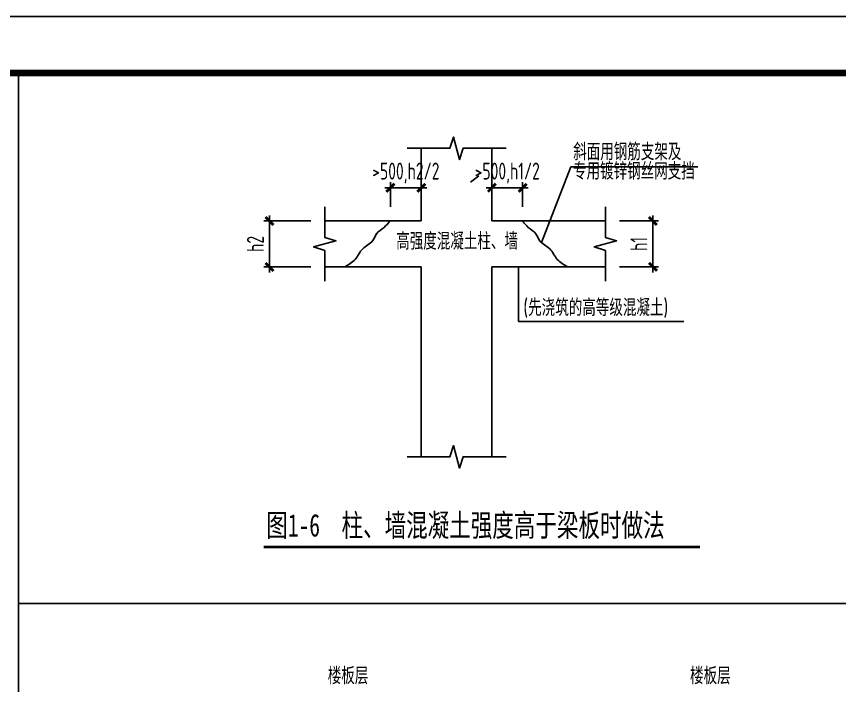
# Model space of a CAD drawing. Extents: x 698102 to 803227, y -138366 to 57555.
# Drawn here: x 715386 to 729981, y -90818 to -78966 of the extents above; entities that cross this region are included whole.
import ezdxf
from ezdxf.enums import TextEntityAlignment as Align

# ---------------------------------------------------------------- set-up
doc = ezdxf.new("R2010")
doc.units = 0
doc.header["$LTSCALE"] = 500
doc.layers.get('0').update_dxf_attribs({"linetype": 'CONTINUOUS'})
doc.layers.get('Defpoints').update_dxf_attribs({"color": 1, "linetype": 'CONTINUOUS'})
doc.layers.add('_TSZ_PLOT_MARK', color=1, linetype='CONTINUOUS', plot=False)
for name, color, linetype in [('A-ANNO-TITLE', 4, 'CONTINUOUS'), ('DIM', 83, 'CONTINUOUS'), ('TAB', 132, 'CONTINUOUS'), ('TEXT', 7, 'CONTINUOUS'), ('THICK', 6, 'CONTINUOUS'), ('THIN', 131, 'CONTINUOUS'), ('WALL_DE', 25, 'CONTINUOUS')]:
    doc.layers.add(name, color=color, linetype=linetype)
doc.styles.add('TSSD_Dimension', font='Tssdeng.shx', dxfattribs={"width": 0.7, "bigfont": 'hztxt.shx'})
doc.styles.add('TSSD_Norm', font='tssdeng.shx', dxfattribs={"width": 0.8, "bigfont": 'hztxt.shx'})
doc.styles.add('黑体', font='simhei.ttf')
doc.dimstyles.new('TSSD_100_100', dxfattribs={"dimtxt": 300, "dimasz": 100, "dimexe": 100, "dimexo": 250, "dimgap": 100, "dimtad": 1, "dimdec": 0, "dimzin": 0, "dimdsep": 46, "dimtxsty": 'TSSD_Dimension', "dimblk": 'ARCHTICK', "dimcen": 0, "dimdle": 100, "dimclrt": 7, "dimadec": 0, "dimazin": 0, "dimtfac": 1, "dimtdec": 0, "dimtix": 1, "dimtmove": 2, "dimatfit": 3, "dimfxl": 800, "dimfxlon": 1, "dimtolj": 1, "dimtzin": 0, "dimarcsym": 0})

# ---------------------------------------------------------------- blocks, each defined once
blk = doc.blocks.new('_ArchTick')
at = {"color": 0, "linetype": 'ByBlock', "const_width": 0.5}
blk.add_lwpolyline([(-0.71, -0.71), (0.71, 0.71)], dxfattribs=at)
blk = doc.blocks.new('*D115')
at = {"layer": 'Defpoints', "color": 0, "transparency": 16777216}
for p in [(725828, -82589), (725828, -83402), (726672, -83402)]:
    blk.add_point(p, dxfattribs=at)
at = {"layer": 'DIM', "color": 0, "lineweight": -2, "transparency": 16777216}
for p, q in [((726078, -82589), (726772, -82589)), ((726672, -82489), (726672, -83502)), ((726078, -83402), (726772, -83402))]:
    blk.add_line(p, q, dxfattribs=at)
at = {"layer": 'DIM', "color": 0, "lineweight": -2, "transparency": 16777216, "xscale": 100, "yscale": 100, "zscale": 100}
for p, rotation in [((726672, -82589), 90), ((726672, -83402), 270)]:
    blk.add_blockref('_ArchTick', p, dxfattribs=dict(at, rotation=rotation))
at = {"layer": 'DIM', "color": 7, "transparency": 16777216, "insert": (726422, -82996), "char_height": 300, "attachment_point": 5, "rotation": 90, "style": 'TSSD_Dimension'}
blk.add_mtext('\\A1;h1', dxfattribs=at)
blk = doc.blocks.new('*D173')
at = {"layer": 'Defpoints', "color": 0, "transparency": 16777216}
for p in [(724362, -82001), (723816, -82589), (724362, -82589)]:
    blk.add_point(p, dxfattribs=at)
at = {"layer": 'DIM', "color": 0, "lineweight": -2, "transparency": 16777216}
for p, q in [((723816, -82001), (723716, -82001)), ((723816, -82339), (723816, -81901)), ((723816, -82001), (724362, -82001)), ((724362, -82339), (724362, -81901)), ((724362, -82001), (724462, -82001))]:
    blk.add_line(p, q, dxfattribs=at)
at = {"layer": 'DIM', "color": 0, "lineweight": -2, "transparency": 16777216, "xscale": 100, "yscale": 100, "zscale": 100}
blk.add_blockref('_ArchTick', (723816, -82001), dxfattribs=at)
at = {"layer": 'DIM', "color": 0, "lineweight": -2, "transparency": 16777216, "xscale": 100, "yscale": 100, "zscale": 100, "rotation": 180}
blk.add_blockref('_ArchTick', (724362, -82001), dxfattribs=at)
at = {"layer": 'DIM', "color": 7, "transparency": 16777216, "insert": (724089, -81740), "char_height": 300, "attachment_point": 5, "style": 'TSSD_Dimension'}
blk.add_mtext('\\A1;>500,h1/2', dxfattribs=at)
blk = doc.blocks.new('*D239')
at = {"layer": 'Defpoints', "color": 0, "transparency": 16777216}
for p in [(719873, -82589), (720854, -82589), (720854, -83402)]:
    blk.add_point(p, dxfattribs=at)
at = {"layer": 'DIM', "color": 0, "lineweight": -2, "transparency": 16777216}
for p, q in [((720604, -82589), (719773, -82589)), ((719873, -83502), (719873, -82489)), ((720604, -83402), (719773, -83402))]:
    blk.add_line(p, q, dxfattribs=at)
at = {"layer": 'DIM', "color": 0, "lineweight": -2, "transparency": 16777216, "xscale": 100, "yscale": 100, "zscale": 100}
for p, rotation in [((719873, -82589), 90), ((719873, -83402), 270)]:
    blk.add_blockref('_ArchTick', p, dxfattribs=dict(at, rotation=rotation))
at = {"layer": 'DIM', "color": 7, "transparency": 16777216, "insert": (719623, -82996), "char_height": 300, "attachment_point": 5, "rotation": 90, "style": 'TSSD_Dimension'}
blk.add_mtext('\\A1;h2', dxfattribs=at)
blk = doc.blocks.new('*D240')
at = {"layer": 'Defpoints', "color": 0, "transparency": 16777216}
for p in [(722564, -82001), (722018, -82589), (722564, -82589)]:
    blk.add_point(p, dxfattribs=at)
at = {"layer": 'DIM', "color": 0, "lineweight": -2, "transparency": 16777216}
for p, q in [((722018, -82001), (721918, -82001)), ((722018, -82339), (722018, -81901)), ((722018, -82001), (722564, -82001)), ((722564, -82339), (722564, -81901)), ((722564, -82001), (722664, -82001))]:
    blk.add_line(p, q, dxfattribs=at)
at = {"layer": 'DIM', "color": 0, "lineweight": -2, "transparency": 16777216, "xscale": 100, "yscale": 100, "zscale": 100}
blk.add_blockref('_ArchTick', (722018, -82001), dxfattribs=at)
at = {"layer": 'DIM', "color": 0, "lineweight": -2, "transparency": 16777216, "xscale": 100, "yscale": 100, "zscale": 100, "rotation": 180}
blk.add_blockref('_ArchTick', (722564, -82001), dxfattribs=at)
at = {"layer": 'DIM', "color": 7, "transparency": 16777216, "insert": (722291, -81740), "char_height": 300, "attachment_point": 5, "style": 'TSSD_Dimension'}
blk.add_mtext('\\A1;>500,h2/2', dxfattribs=at)

msp = doc.modelspace()

# ---------------------------------------------------------------- linework, layer by layer
at = {"layer": '_TSZ_PLOT_MARK'}
msp.add_lwpolyline([(698101.92, -138366.22), (803226.92, -138366.22), (803226.92, -78966.22), (698101.92, -78966.22)], close=True, dxfattribs=at)
at = {"layer": 'A-ANNO-TITLE'}
msp.add_lwpolyline([(698101.92, -138366.22), (803226.92, -138366.22), (803226.92, -78966.22), (698101.92, -78966.22)], close=True, dxfattribs=at)
at = {"layer": 'A-ANNO-TITLE', "const_width": 120}
msp.add_lwpolyline([(700601.92, -137366.22), (802226.92, -137366.22), (802226.92, -79966.22), (700601.92, -79966.22)], close=True, dxfattribs=at)
at = {"layer": 'DIM'}
for p, q in [((723816.2, -82364.08), (723816.2, -81582.97)), ((725216.96, -81627.84), (724695.99, -82972.14)), ((725216.96, -81627.84), (727465.41, -81627.84)), ((724286.19, -83402.3), (724286.19, -84369.71)), ((724286.19, -84369.71), (727218.25, -84369.71))]:
    msp.add_line(p, q, dxfattribs=at)
for points in [[(724068.2, -81301.92), (723306.97, -81301.92), (723243.97, -81499.92), (723135.97, -81103.92), (723072.97, -81301.92), (722311.74, -81301.92)], [(720853.9, -82337.08), (720853.9, -82878.69), (721051.9, -82941.69), (720655.9, -83049.69), (720853.9, -83112.69), (720853.9, -83654.3)], [(725827.91, -82337.08), (725827.91, -82878.69), (726025.91, -82941.69), (725629.91, -83049.69), (725827.91, -83112.69), (725827.91, -83654.3)], [(724068.2, -86766.82), (723306.97, -86766.82), (723243.97, -86964.82), (723135.97, -86568.82), (723072.97, -86766.82), (722311.74, -86766.82)]]:
    msp.add_lwpolyline(points, dxfattribs=at)
at = {"layer": 'TAB'}
for points in [[(700601.92, -92139.91), (715421.92, -92139.91), (715421.92, -79966.22), (700601.92, -79966.22)], [(715421.92, -89366.22), (730241.92, -89366.22), (730241.92, -79966.22), (715421.92, -79966.22)], [(715421.92, -98966.22), (730241.92, -98966.22), (730241.92, -89366.22), (715421.92, -89366.22)]]:
    msp.add_lwpolyline(points, close=True, dxfattribs=at)
at = {"layer": 'TEXT'}
msp.add_line((723437.68, -81900.14), (723582.83, -81790.75), dxfattribs=at)
at = {"layer": 'THICK', "color": 161, "const_width": 45}
msp.add_lwpolyline([(719772.09, -88363.78), (727507.95, -88363.78)], dxfattribs=at)
at = {"layer": 'THIN'}
for points in [[(722005.27, -82589.08), (721905.25, -82702.5), (721771.9, -82815.75), (721705.22, -82935.66), (721525.2, -83082.22), (721391.84, -83268.76), (721205.15, -83402.3)], [(724362.36, -82589.08), (724462.37, -82702.5), (724595.72, -82815.75), (724662.4, -82935.66), (724842.43, -83082.22), (724975.78, -83268.76), (725162.47, -83402.3)]]:
    msp.add_spline(points, degree=3, dxfattribs=at)
at = {"layer": 'WALL_DE'}
for p, q in [((722563.74, -81301.92), (722563.74, -82589.08)), ((723816.2, -81301.92), (723816.2, -82589.08)), ((722563.74, -83402.3), (722563.74, -86766.82)), ((723816.2, -83402.3), (723816.2, -86766.82))]:
    msp.add_line(p, q, dxfattribs=at)
at = {"layer": 'WALL_DE', "linetype": 'Continuous'}
for p, q in [((720853.9, -82589.08), (722563.74, -82589.08)), ((723816.2, -82589.08), (725827.91, -82589.08)), ((720853.9, -83402.3), (722563.74, -83402.3)), ((723816.2, -83402.3), (725827.91, -83402.3))]:
    msp.add_line(p, q, dxfattribs=at)

# ---------------------------------------------------------------- texts
at = {"layer": 'TEXT', "style": 'TSSD_Norm', "width": 0.8}
for s, p in [('斜面用钢筋支架及', (727177.77, -81603.92)), ('专用镀锌钢丝网支挡', (727414.13, -81947.07)), ('高强度混凝土柱、墙', (724279.72, -83188.48))]:
    msp.add_text(s, height=300, dxfattribs=at).set_placement(p, align=Align.BOTTOM_RIGHT)
msp.add_text('(先浇筑的高等级混凝土)', height=300, dxfattribs=at).set_placement((724373.34, -84274.11))
at = {"layer": 'TEXT', "ltscale": 99, "style": 'TSSD_Norm', "width": 0.8}
for p in [(720906.29, -90795.38), (727329.91, -90795.38)]:
    msp.add_text('楼板层', height=300, dxfattribs=at).set_placement(p)
at = {"layer": 'THICK', "color": 161, "style": '黑体', "width": 0.7}
msp.add_text('图1-6  柱、墙混凝土强度高于梁板时做法', height=400, dxfattribs=at).set_placement((719815.58, -88178.82))

# ---------------------------------------------------------------- dimensions: what is measured, and where the dimension line sits
at = {"layer": 'DIM'}
for base, p1, p2, text, picture, middle in [((722563.74, -82001.37), (722017.58, -82589.08), (722563.74, -82589.08), '>500,h2/2', '*D240', (722290.66, -81739.83)), ((724362.36, -82001.37), (723816.2, -82589.08), (724362.36, -82589.08), '>500,h1/2', '*D173', (724089.28, -81739.83))]:
    dim = msp.add_linear_dim(base=base, p1=p1, p2=p2, text=text, dimstyle='TSSD_100_100', dxfattribs=at)
    dim.commit()
    dim.dimension.update_dxf_attribs({"geometry": picture, "text_midpoint": middle})
for base, p1, p2, text, picture, middle in [((719873.35, -82589.08), (720853.9, -83402.3), (720853.9, -82589.08), 'h2', '*D239', (719623.35, -82995.69)), ((726672.36, -83402.3), (725827.91, -82589.08), (725827.91, -83402.3), 'h1', '*D115', (726422.36, -82995.69))]:
    dim = msp.add_linear_dim(base=base, p1=p1, p2=p2, angle=90, text=text, dimstyle='TSSD_100_100', dxfattribs=at)
    dim.commit()
    dim.dimension.update_dxf_attribs({"geometry": picture, "text_midpoint": middle})

doc.saveas('drawing.dxf')
